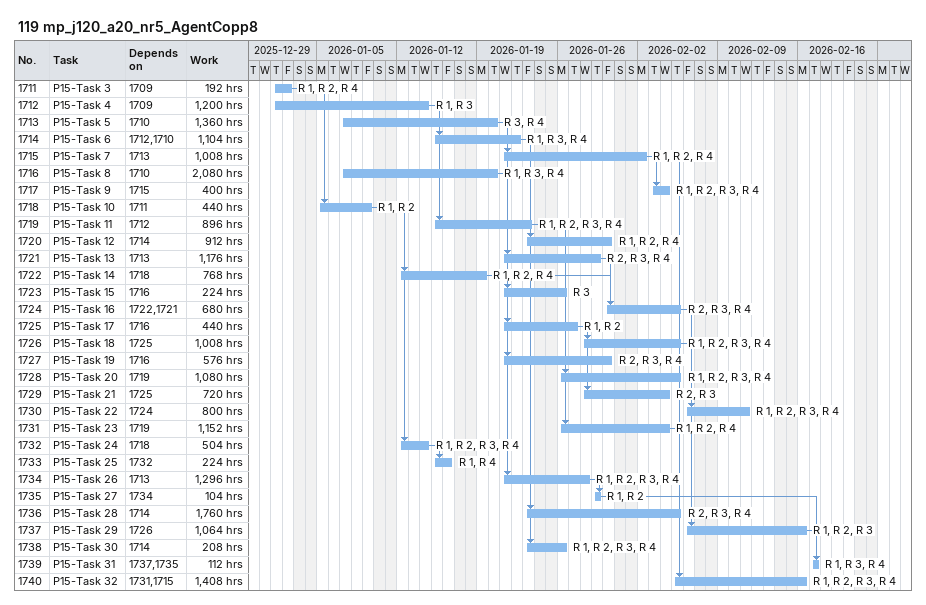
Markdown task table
119 mp_j120_a20_nr5_AgentCopp8

| ID | Task | Start | Finish | Predecessors | Resources | Work (h) |
|---|---|---|---|---|---|---|
| 1711 | P15-Task 3 | 2026-01-01 | 2026-01-02 | 1709 | R 1, R 2, R 4 | 192 |
| 1712 | P15-Task 4 | 2026-01-01 | 2026-01-14 | 1709 | R 1, R 3 | 1200 |
| 1713 | P15-Task 5 | 2026-01-07 | 2026-01-20 | 1710 | R 3, R 4 | 1360 |
| 1714 | P15-Task 6 | 2026-01-15 | 2026-01-22 | 1712, 1710 | R 1, R 3, R 4 | 1104 |
| 1715 | P15-Task 7 | 2026-01-21 | 2026-02-02 | 1713 | R 1, R 2, R 4 | 1008 |
| 1716 | P15-Task 8 | 2026-01-07 | 2026-01-20 | 1710 | R 1, R 3, R 4 | 2080 |
| 1717 | P15-Task 9 | 2026-02-03 | 2026-02-04 | 1715 | R 1, R 2, R 3, R 4 | 400 |
| 1718 | P15-Task 10 | 2026-01-05 | 2026-01-09 | 1711 | R 1, R 2 | 440 |
| 1719 | P15-Task 11 | 2026-01-15 | 2026-01-23 | 1712 | R 1, R 2, R 3, R 4 | 896 |
| 1720 | P15-Task 12 | 2026-01-23 | 2026-01-30 | 1714 | R 1, R 2, R 4 | 912 |
| 1721 | P15-Task 13 | 2026-01-21 | 2026-01-29 | 1713 | R 2, R 3, R 4 | 1176 |
| 1722 | P15-Task 14 | 2026-01-12 | 2026-01-19 | 1718 | R 1, R 2, R 4 | 768 |
| 1723 | P15-Task 15 | 2026-01-21 | 2026-01-26 | 1716 | R 3 | 224 |
| 1724 | P15-Task 16 | 2026-01-30 | 2026-02-05 | 1722, 1721 | R 2, R 3, R 4 | 680 |
| 1725 | P15-Task 17 | 2026-01-21 | 2026-01-27 | 1716 | R 1, R 2 | 440 |
| 1726 | P15-Task 18 | 2026-01-28 | 2026-02-05 | 1725 | R 1, R 2, R 3, R 4 | 1008 |
| 1727 | P15-Task 19 | 2026-01-21 | 2026-01-30 | 1716 | R 2, R 3, R 4 | 576 |
| 1728 | P15-Task 20 | 2026-01-26 | 2026-02-05 | 1719 | R 1, R 2, R 3, R 4 | 1080 |
| 1729 | P15-Task 21 | 2026-01-28 | 2026-02-04 | 1725 | R 2, R 3 | 720 |
| 1730 | P15-Task 22 | 2026-02-06 | 2026-02-11 | 1724 | R 1, R 2, R 3, R 4 | 800 |
| 1731 | P15-Task 23 | 2026-01-26 | 2026-02-04 | 1719 | R 1, R 2, R 4 | 1152 |
| 1732 | P15-Task 24 | 2026-01-12 | 2026-01-14 | 1718 | R 1, R 2, R 3, R 4 | 504 |
| 1733 | P15-Task 25 | 2026-01-15 | 2026-01-16 | 1732 | R 1, R 4 | 224 |
| 1734 | P15-Task 26 | 2026-01-21 | 2026-01-28 | 1713 | R 1, R 2, R 3, R 4 | 1296 |
| 1735 | P15-Task 27 | 2026-01-29 | 2026-01-29 | 1734 | R 1, R 2 | 104 |
| 1736 | P15-Task 28 | 2026-01-23 | 2026-02-05 | 1714 | R 2, R 3, R 4 | 1760 |
| 1737 | P15-Task 29 | 2026-02-06 | 2026-02-16 | 1726 | R 1, R 2, R 3 | 1064 |
| 1738 | P15-Task 30 | 2026-01-23 | 2026-01-26 | 1714 | R 1, R 2, R 3, R 4 | 208 |
| 1739 | P15-Task 31 | 2026-02-17 | 2026-02-17 | 1737, 1735 | R 1, R 3, R 4 | 112 |
| 1740 | P15-Task 32 | 2026-02-05 | 2026-02-16 | 1731, 1715 | R 1, R 2, R 3, R 4 | 1408 |
